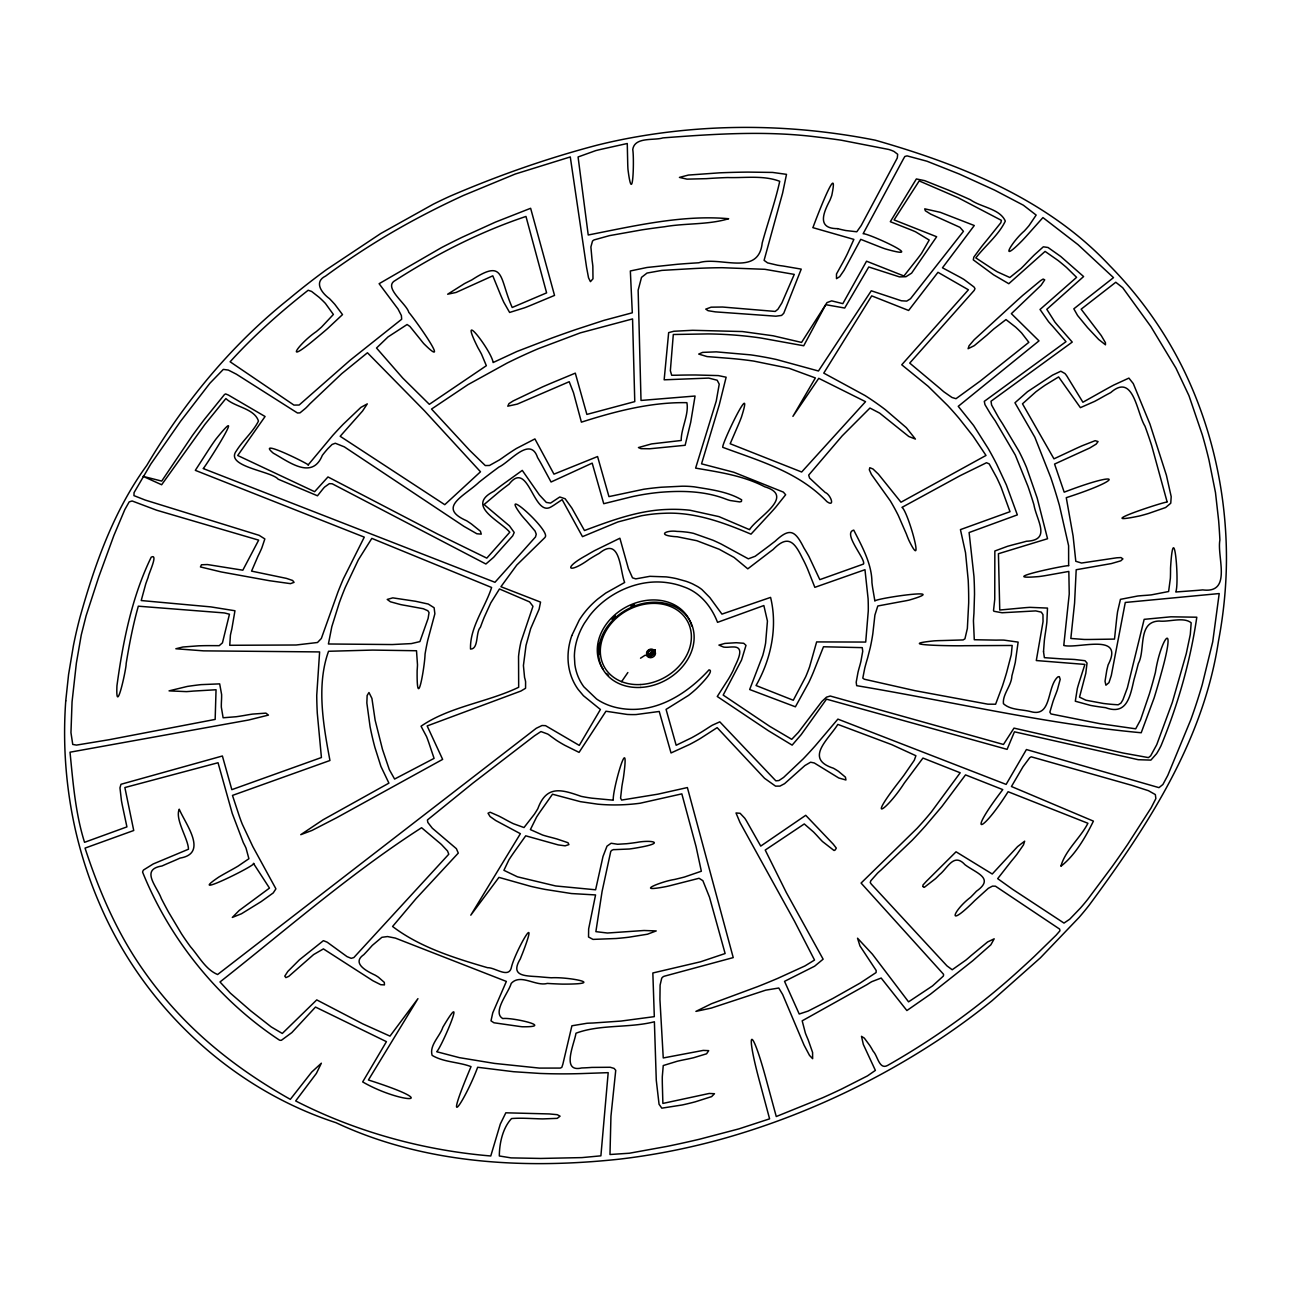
<?xml version="1.0" encoding="UTF-8"?>
<svg xmlns="http://www.w3.org/2000/svg" width="1291" height="1291" viewBox="0 0 1291 1291"><rect width="100%" height="100%" fill="white"/><g stroke="black" fill="none" stroke-linecap="round" stroke-linejoin="round"><path stroke-width="1.5" d="M654.86 652.471L654.989 651.923A16.589 13.426 -28.5 0 0 655.134 649.938M571.768 635.608L579.288 619.987A78.186 63.243 -28.5 0 1 597.781 599.024L605.769 593.053L624.666 582.467C619.809 570.509 620.6 535.749 599.282 553.323A129.955 105.136 -28.5 0 0 588.954 559.439C568.637 574.188 561.988 568.589 586.437 555.308A213.273 172.542 -28.5 0 1 594.667 550.579L619.89 538.234L628.41 568.669L632.509 577.835L635.769 578.884L649.873 576.319L666.221 576.899A113.221 91.596 -28.5 0 1 676.419 578.626L686.037 581.289A85.141 68.875 -28.5 0 1 692.686 583.952L697.608 586.566A57.692 46.67 -28.5 0 1 701.981 589.6L709.872 597.604L721.943 614.113L770.582 597.394C777.827 627.119 771.05 659.249 756.042 685.521L793.287 700.255L805.697 676.758A187.05 151.337 -28.5 0 0 809.57 666.898L816.638 641.917L865.712 642.063L868.278 610.95A299.851 242.579 -28.5 0 0 868.101 598.75L864.97 569.702L814.847 587.34L807.569 568.992A199.347 161.278 -28.5 0 0 802.405 558.196C794.272 541.365 787.784 534.49 773.051 549.563A203.526 164.651 -28.5 0 0 767.387 553.839L747.796 568.831L734.03 557.422L719.2 549.256L696.801 540.703L677.146 536.749A60.661 49.074 -28.5 0 1 673.192 536.459C656.716 534.797 667.108 529.907 677.017 531.408A94.921 76.782 -28.5 0 1 682.649 531.714L687.102 532.182A76.879 62.194 -28.5 0 1 693.606 533.377L712.939 540.219A353.105 285.666 -28.5 0 1 721.185 544.044L748.344 558.825L755.203 556.26L769.178 545.819A198.088 160.262 -28.5 0 1 775.052 541.3C789.527 527.761 794.853 529.826 803.825 547.755A314.891 254.763 -28.5 0 1 808.941 556.486L819.817 579.643L863.501 564.054C866.083 559.293 842.152 533.005 853.754 530.117C861.968 546.367 871.909 563.877 871.941 582.531A147.271 119.143 -28.5 0 0 872.894 589.358L874.895 601.09C873.749 598.621 954.824 586.808 908.993 600.137A158.583 128.293 -28.5 0 1 901.376 601.59L877.799 605.979L874.911 615.049L872.845 633.558A253.101 204.753 -28.5 0 1 870.279 647.517L867.633 657.91A264.122 213.677 -28.5 0 0 864.744 668.189L862.808 678.098L864.325 679.227L915.061 690.685L987.873 704.176L995.603 704.224L1002.429 686.054A585.275 473.507 -28.5 0 0 1006.593 672.659L1011.289 654.666L1012.176 645.468L964.183 645.71C959.326 646.033 889.773 645.403 934.087 640.869A148.562 120.192 -28.5 0 1 942.091 640.562L963.086 639.933L964.926 638.851L967.362 628.443L968.686 602.865A553.565 447.848 -28.5 0 0 968.202 580.127L965.539 552.774L960.439 529.617L1010.014 511.688L1001.074 487.143A421.06 340.646 -28.5 0 0 996.7 477.589L989.196 463.889L986.502 462.727L960.165 475.653L901.941 507.395C907.783 510.542 925.937 575.366 908.896 540.332A166.717 134.877 -28.5 0 1 906.395 534.054L898.326 515.512A334.401 270.529 -28.5 0 0 890.29 500.827L871.425 474.426L869.311 469.779L869.811 467.713L872.974 468.988L878.413 474.168L900.989 502.231L986.001 455.449L973.107 436.18L959.245 418.574A539.396 436.374 -28.5 0 0 947.659 405.503L928.181 386.332L901.747 364.788L968.411 289.797L937.976 272.304L908.622 310.469L871.699 295.865L823.771 373.115L865.035 395.546A396.789 321.007 -28.5 0 1 885.384 409.699L906.33 427.676L915.416 439.085L908.767 436.471L879.655 413.12L869.94 408.053L842.168 435.89L808.682 475.104L809.586 478.041L821.576 489.224A114.56 92.694 -28.5 0 1 825.175 492.468C830.339 494.13 835.68 507.896 826.934 501.634A186.533 150.902 -28.5 0 0 813.443 489.45C786.977 468.568 753.944 458.918 722.863 447.364C720.281 446.492 755.364 373.486 741.389 417.267A208.545 168.718 -28.5 0 1 738.339 424.804L730.173 443.749L801.663 472.006L865.535 401.679L818.752 378.328L792.916 416.364L815.363 377.94L789.188 368.322L753.686 361.077A400.049 323.638 -28.5 0 0 730.528 358.43L707.048 356.574L698.721 354.073L702.627 352.378L716.311 351.862L750.636 354.864A386.864 312.971 -28.5 0 1 776.488 359.527L818.446 371.001L871.28 290.782L901.425 300.787L906.718 301.093L910.478 298.77L963.441 231.315L959.923 227.313L930.585 214.064L925.34 210.756L924.727 208.835L940.284 212.321L974.285 225.522L942.478 267.802L959.132 276.726A137.185 110.978 -28.5 0 1 964.038 279.518L973.995 286.989L975.012 288.619L974.205 290.394L909.719 363.094L940.235 388.672A123.484 99.907 -28.5 0 0 944.06 391.964L952 397.483L956.002 398.693L980.289 381.023L1028.846 342.341L1021.617 332.965A227.781 184.29 -28.5 0 0 1015.694 327.172L1005.979 319.587L993.909 328.866A308.759 249.792 -28.5 0 0 987.018 335.047L974.253 345.665L968.089 348.715L969.073 345.762L974.189 339.743L1014.694 302.659A505.798 409.199 -28.5 0 1 1022.698 295.429L1040.578 280.615L1043.176 279.05L1044.709 279.84L1041.062 285.295L1011.369 313.665L1038.997 340.872L958.245 406.326L973.592 425.465L988.212 448.542A574.221 464.55 -28.5 0 1 996.717 464.276L1006.367 484.932L1017.34 514.883L969.105 532.538L973.963 576.415A497.568 402.55 -28.5 0 1 974.511 594.36L973.947 613.306A334.659 270.755 -28.5 0 0 973.446 620.906L974.285 639.739L996.152 640.126A136.668 110.574 -28.5 0 1 1003.914 640.11L1018.131 642.111L1015.291 662.331A392.593 317.618 -28.5 0 1 1011.902 675.839C1011.563 685.747 1002.397 694.235 1003.43 703.692C1010.708 710.324 1021.956 709.195 1030.96 711.68C1052.02 717.473 1046.646 687.199 1057.619 677.097A2.001 1.63 -28.5 0 1 1059.346 676.694L1060.201 679.356L1057.41 689.701A142.236 115.06 -28.5 0 1 1055.522 694.784A236.092 191.003 -28.5 0 0 1053.004 701.529L1049.857 712.18L1050.971 713.955L1099.819 723.67L1135.693 728.818L1140.566 719.829L1149.377 693.961A626.2 506.605 -28.5 0 0 1155.413 672.369C1160.754 637.964 1177.231 616.533 1161.255 673.369A862.856 698.06 -28.5 0 1 1154.122 697.947L1141.212 732.755C1045.678 723.928 951.354 701.481 856.675 685.666L856.191 682.261L857.999 672.353A159.374 128.922 -28.5 0 1 859.451 666.898A153.242 123.968 -28.5 0 0 860.903 661.428L862.727 651.31L862.259 647.63L823.48 646.775L813.298 672.401A247.743 200.428 -28.5 0 1 808.812 682.471L795.401 706.806L749.668 689.523L762.771 655.425A174.688 141.332 -28.5 0 0 765.611 643.079L767.435 621.068L763.852 605.544L717.538 622.343C711.454 606.48 699.948 592.262 683.439 586.743A81.462 65.906 -28.5 0 0 666.721 582.596C647.404 579.998 627.733 585.485 611.45 595.861A73.603 59.547 -28.5 0 0 589.584 615.694L584.323 623.343A76.04 61.516 -28.5 0 0 574.382 656.151L574.834 664.3A73.248 59.257 -28.5 0 0 583.839 686.796L596.571 698.996A71.07 57.498 -28.5 0 0 621.036 708.452C655.392 714.036 686.844 694.155 709.033 669.851C715.149 670.481 699.319 685.876 696.43 688.732A105.378 85.254 -28.5 0 1 688.539 695.397L666.075 709.388L676.161 745.262L691.54 737.823A188.647 152.628 -28.5 0 0 702.804 731.255L706.661 728.786A124.937 101.069 -28.5 0 1 712.325 725.203L719.797 721.847L775.859 780.845L778.941 780.539L783.572 777.456L803.276 758.818A422.77 342.034 -28.5 0 0 815.525 745.488L837.891 719.119L1006.125 784.412L1026.426 749.538L1158.979 787.639L1162.901 784.492L1167.806 775.342L1190.802 719.749A648.953 525.017 -28.5 0 0 1202.276 684.52L1212.733 641.756L1219.204 593.553L1125.284 602.461L1111.293 675.548L1108.969 682.649L1105.903 685.214L1105.031 681.261L1106.742 670.594A161.649 130.778 -28.5 0 1 1108.146 664.833C1125.058 632.09 1078.066 649.099 1063.768 645.468L1069.238 594.021L1068.835 571.429L1047.453 575.253A159.019 128.648 -28.5 0 1 1038.981 576.561C991.585 580.482 1070.901 563.973 1068.641 565.813L1068.609 545.738L1059.475 505.62A903.7 731.109 -28.5 0 0 1050.729 477.428L1034.849 437.246L1014.952 402.776L1027.507 391.689L1052.536 375.132L1060.831 371.211L1064.946 373.535A36.164 29.257 -28.5 0 1 1067.899 377.747L1082.907 402.243L1105.096 389.785A306.177 247.711 -28.5 0 1 1113.859 385.008L1128.899 378.102L1133.288 383.605L1149.958 424.11L1166.402 475.249L1171.195 496.648L1170.759 503.216L1165.628 507.524L1148.554 513.463A173.51 140.38 -28.5 0 1 1139.582 515.964C1087.861 526.696 1167.08 500.682 1167.177 502.118L1151.75 445.847A729.205 589.939 -28.5 0 0 1144.972 426.143C1136.709 412.942 1133.692 372.341 1110.712 392.593A190.874 154.42 -28.5 0 0 1102.611 396.983A296.026 239.497 -28.5 0 1 1094.59 401.404L1080.389 407.649L1058.62 376.924L1045.081 385.218A238.286 192.779 -28.5 0 0 1035.882 391.819L1022.488 403.809L1053.956 458.838L1074.273 449.333A268.964 217.598 -28.5 0 1 1082.326 445.685L1095.139 440.683L1098.076 441.554L1096.172 444.104L1089.782 447.977L1054.569 464.066L1064.187 492.161C1122.412 469.908 1125.01 478.719 1066.269 497.68L1073.095 536.039L1075.806 561.295L1081.535 563.037L1116.78 557.793L1120.975 557.567L1122.912 558.906L1120.798 560.827L1111.357 563.57L1076.194 569.734L1074.58 603.075L1070.836 638.464L1084.198 639.465A310.227 250.97 -28.5 0 0 1090.443 639.465L1114.504 639.093L1116.457 620.713A293.945 237.802 -28.5 0 1 1117.586 611.644L1120.443 599.347L1137.742 596.006A180.966 146.416 -28.5 0 1 1144.536 595.441A180.24 145.818 -28.5 0 0 1151.33 594.877L1168.613 591.52L1170.372 578.223A308.129 249.276 -28.5 0 0 1170.534 568.234C1173.648 514.431 1179.587 582.87 1175.778 591.988L1196.467 590.455A156.614 126.696 -28.5 0 0 1202.679 589.89C1232.55 593.844 1216.719 556.663 1219.898 540.041A930.843 753.073 -28.5 0 0 1218.623 520.467L1215.493 492.629L1208.989 460.096A780.313 631.283 -28.5 0 0 1202.308 434.841L1188.979 395.708L1175.94 368.113L1150.894 326.607L1122.702 287.715L1115.779 282.261L1081.148 309.178L1101.239 335.547L1105.435 342.712L1105.467 344.81L1098.673 339.468L1087.619 327.672L1077.565 315.456L1073.822 308.823L1113.504 277.63L1078.033 244.661L1042.934 217.582L1028.039 234.268A215.081 174.011 -28.5 0 1 1022.02 240.804C998.088 265.091 1011.902 241.578 1024.231 231.073A138.831 112.317 -28.5 0 0 1029.056 225.602L1036.157 215.081L1023.392 205.221L994.603 190.116L959.294 174.043L926.938 161.214L907.057 155.872L904.846 156.485L903.313 159.116L863.114 233.752C867.471 232.735 930.843 261.912 885.255 248.889A161.73 130.843 -28.5 0 1 879.526 246.775L860.742 239.351L844.056 270.335L839.715 276.645L836.487 278.678L836.487 273.982L841.49 264.945A194.699 157.518 -28.5 0 0 847.493 253.536L853.867 239.4L812.943 227.668C812.184 229.104 840.215 154.597 831.775 195.425A106.427 86.11 -28.5 0 1 829.935 200.25C823.384 212.773 816.59 228.685 837.601 228.652M654.424 650.971L655.053 649.97M654.263 651.213L649.97 653.601L647.904 656.441M654.666 649.97L647.42 656.102M621.6 681.632L627.862 672.53M654.359 649.922L651.439 652.617L652.262 655.07M653.682 650.051L650.793 652.52L651.794 655.295M640.514 658.2L645.129 655.199L648.421 655.973M649.099 656.925L652.31 654.521M648.873 651.164L649.421 650.325A15.282 12.361 -28.5 0 0 648.744 650.664M654.004 653.149L652.794 653.859M647.485 651.971L647.888 651.729A44.878 36.309 -28.5 0 0 648.582 651.326M648.05 656.586L649.357 655.844M652.423 654.085L650.745 655.053M649.744 655.021L653.908 652.455L654.505 650.244M923.017 886.497L922.92 885.093L926.309 881.382L956.05 851.802L992.246 874.007L1017.598 846.589L1024.667 841.167L1023.505 844.847L1016.905 854.352A158.567 128.277 -28.5 0 1 1011.45 861.032L997.685 878.655L1012.58 889.305L1063.994 923.081L1069.706 919.224L1080.389 908.106A209.61 169.573 -28.5 0 0 1087.635 899.472L1111.793 867.084A1259.274 1018.777 -28.5 0 0 1127.576 844.492L1151.169 807.779L1155.865 798.58L1155.348 794.578L1148.425 790.689L1131.981 785.38L1031.251 756.816L1029.718 757.704L1022.988 766.773L1011.45 786.509L1093.412 821.124C1085.457 837.391 1074.887 855.497 1060.863 866.277C1065.349 850.107 1080.47 837.956 1087.91 823.271L1008.093 791.722C981.45 834.067 966.039 837.52 1002.768 789.608L965.523 774.89L941.881 806.52L925.599 825.74A501.215 405.503 -28.5 0 1 912.075 840.36L880.995 870.053A74.62 60.37 -28.5 0 0 877.59 873.103L870.812 880.752L870.231 882.56L871.296 884.109L946.965 965.878L952.209 969.751L965.862 960.117A177.448 143.559 -28.5 0 0 971.058 955.647L987.615 941.946L994.183 938.815L990.842 944.818L972.639 960.843L930.359 994.248L906.879 1010.546L881.172 978.045L871.748 981.676A74.894 60.596 -28.5 0 0 867.116 984.549L802.179 1020.826L805.406 1033.171A274.983 222.455 -28.5 0 0 808.198 1039.9L812.588 1052.439L812.636 1058.701L809.522 1055.409L804.051 1045.097L782.636 994.473L778.763 988.018L765.724 990.165L711.212 1008.093L695.914 1011.386L711.422 1003.753L757.704 986.598A686.473 555.356 -28.5 0 0 777.779 978.352L804.938 965.942L814.524 960.052L794.498 921.193L740.033 822.561L735.999 812.959L740.114 813.298L744.681 818.139A56.514 45.718 -28.5 0 1 746.973 821.802L760.738 846.089L805.729 815.315L833.26 844.185L836.294 848.106L835.277 849.881A4.18 3.373 -28.5 0 1 834.034 850.511L822.464 841.506A194.312 157.195 -28.5 0 1 818.559 837.359L817.251 835.923A309.453 250.357 -28.5 0 0 813.475 831.937L804.277 823.948L765.224 850.059L786.284 892.468L823.125 959.181L814.573 966.233L784.541 981.354L799.226 1014.016L808.118 1011.079L832.84 998.476L860.064 983.113L876.105 972.543L876.169 970.461L859.951 945.916L857.531 938.202L872.377 954.162L908.557 1001.848L932.538 985.904L943.285 976.125A3.857 3.131 -28.5 0 0 943.479 974.205L861.081 883.06L917.013 828.386A301.029 243.547 -28.5 0 0 931.392 811.91L960.197 772.776L922.952 758.059L904.313 783.056C887.482 809.376 865.293 825.175 898.601 782.265A350.119 283.262 -28.5 0 0 903.974 775.213L914.286 760.254L915.9 755.735L891.791 744.665L837.827 724.396C828.467 739.533 804.019 758.737 833.405 768.226A96.276 77.896 -28.5 0 1 838.488 771.356L845.427 777.15L845.944 779.99L838.747 777.989L814.298 762.981L810.619 762.206L804.906 765.531L784.573 783.669L779.958 786.106L775.552 786.138L764.562 778.312L717.15 727.64L700.384 738.468A173.882 140.671 -28.5 0 1 689.604 744.455L671.03 752.96L659.233 711.47L636.076 714.552A103.57 83.786 -28.5 0 1 627.119 714.439L605.963 711.228L579.062 752.379L564.861 745.327A170.38 137.847 -28.5 0 1 556.405 740.276L550.692 736.193A40.021 32.372 -28.5 0 0 547.755 734.063L540.945 731.561L534.555 735.757L473.006 783.04L427.418 819.979L427.837 822.448L432.307 828.193L456.385 848.687L458.289 853.093L416.105 898.584L392.577 926.486C419.995 947.368 454.658 958.083 487.595 967.717C495.115 967.298 509.283 979.401 511.543 966.733C515.625 950.789 540.558 906.637 522.468 953.484A126.228 102.118 -28.5 0 0 520.386 958.761C509.59 976.545 525.211 975.754 538.912 976.754A450.64 364.578 -28.5 0 0 551.386 977.787C567.604 976.706 608.997 984.323 562.327 984.113A431.146 348.812 -28.5 0 1 547.352 983.419C535.604 986.679 520.58 973.172 511.204 983.419C508.719 992.569 491.79 1012.564 502.845 1018.583C511.284 1017.114 556.098 1027.2 522.226 1026.765A112.704 91.177 -28.5 0 1 517.433 1026.135L493.953 1022.779L491 1020.826L492.759 1012.838L506.362 981.434L395.401 938.105L387.51 936.556L381.878 937.314L372.276 945.415A304.741 246.533 -28.5 0 1 363.868 954.614C351.039 963.28 367.289 971.477 375.052 975.108A70.472 57.014 -28.5 0 1 378.408 977.206L384.315 982.37L384.46 984.904L380.78 984.71L372.954 980.773L323.412 948.901L313.6 954.582L288.732 976.383L285.892 977.61L284.778 976.125L287.812 971.445L299.447 959.778L323.412 940.655L327.204 942.204L347.037 956.631L351.184 958.325L353.831 957.583L448.768 854.222L447.541 851.011L441.49 844.556A116.077 93.92 -28.5 0 0 437.81 841.425L421.592 827.725C350.684 873.232 286.295 929.714 219.986 981.967L230.363 993.15L250.744 1010.853L271.304 1026.974L282.293 1033.462L316.747 999.896L362.739 1023.86L389.995 1036.124L417.945 998.653L368.419 1079.986C446.88 1105.064 400.436 1103.789 362.674 1081.923L386.429 1041.659L315.488 1007.061L291.863 1032.574L281.454 1040.239A3.631 2.937 -28.5 0 1 279.405 1040.078C218.566 999.992 169.767 939.558 142.607 872.151A4.744 3.841 -28.5 0 1 143.608 869.94L153.242 863.953L188.47 849.22C188.308 838.795 174.705 819.317 179.239 809.199C185.468 824.029 208.561 853.367 180.046 858.095A233.51 188.922 -28.5 0 1 171.913 861.662L167.765 863.437A294.638 238.367 -28.5 0 0 161.988 865.987C140.009 869.392 156.873 886.288 161.31 898.488A759.382 614.355 -28.5 0 0 168.653 912.301L181.547 933.893A448.38 362.755 -28.5 0 0 190.503 946.771C198.83 956.228 205.656 969.606 217.63 974.511L536.281 728.269L542.01 725.51L545.528 725.655L579.272 745.391L600.412 709.485L583.435 695.72L578.11 689.378A81.333 65.793 -28.5 0 1 571.784 635.624M649.776 656.974L648.292 651.519L649.954 650.551A9.779 7.924 -28.5 0 0 650.648 650.067M647.566 651.777L649.018 657.184M923.146 886.659A3.808 3.082 -28.5 0 0 924.243 887.385L935.523 878.655A133.376 107.895 -28.5 0 0 939.493 874.669C947.513 868.456 953.71 852.221 964.974 864.712C976.432 873.297 994.958 878.17 976.416 891.242A203.897 164.958 -28.5 0 1 970.574 897.293C954.372 909.526 946.432 927.551 969.638 905.588A192.262 155.533 -28.5 0 0 974.576 900.763L988.341 888.289L992.456 886.126L995.458 886.191L1059.637 929.1L1059.976 930.763L1056.183 935.12L1034.349 956.405A1090.395 882.14 -28.5 0 1 1017.066 972.284C977.594 1007.981 933.845 1039.094 887.627 1065.414C879.219 1070.174 877.622 1055.635 873.2 1051.277A152.064 123.016 -28.5 0 0 869.795 1045.5L864.341 1038.142L861.5 1036.318L863.324 1044.435L875.379 1070.384L867.455 1075.903L841.813 1088.926A667.528 540.041 -28.5 0 1 822.625 1097.77L776.262 1116.537L765.531 1077.065C751.12 1024.473 745.423 1028.507 759.011 1079.357L769.597 1118.845L738.888 1128.883L699.69 1139.178A978.255 791.431 -28.5 0 1 667.027 1146.392L629.346 1153.234L609.981 1154.509L610.95 1116.199L615.742 1070.304L614.064 1068.399L610.223 1067.27L591.827 1067.415A208.658 168.798 -28.5 0 1 581.692 1067.964C560.584 1072.886 574.624 1043.08 575.964 1033.22C600.283 1024.134 628.846 1028.249 654.392 1021.778L656.28 1080.244L659.055 1104.257L661.815 1108.162L682.261 1104.967A271.449 219.615 -28.5 0 0 695.22 1101.836L711.631 1096.608L714.472 1093.719L709.243 1093.461L662.88 1103.434L662.38 1085.473A289.829 234.478 -28.5 0 1 662.299 1076.678L663.251 1065.543L677.307 1061.234A226.264 183.048 -28.5 0 1 685.521 1059.475A177.416 143.527 -28.5 0 0 693.767 1057.684L706.58 1053.795L708.727 1050.648L703.224 1050.406L663.251 1057.958L659.927 999.524L660.104 985.081L661.702 978.288A4.083 3.308 -28.5 0 1 664.107 976.27L733.223 957.599L687.377 787.558L657.877 794.175L621.616 800.081L620.568 798.112L621.891 786.493A319.958 258.846 -28.5 0 1 623.343 778.231C630.815 725.187 611.918 791.351 613.322 800.194L591.923 798.177A163.086 131.94 -28.5 0 1 581.192 796.353C562.15 789.769 546.658 784.395 537.831 808.699A194.215 157.115 -28.5 0 1 534.361 814.25L524.001 827.547L513.334 823.69A210.643 170.412 -28.5 0 1 505.959 819.85L502.957 818.204A256.506 207.528 -28.5 0 0 498.729 816.009L490.144 812.233L488.03 813.217L490.08 816.541L495.679 820.495L520.386 833.696L470.795 915.174L498.939 877.38L530.633 886.32A473.845 383.346 -28.5 0 0 545.06 889.402L571.477 893.55L595.554 894.937L588.648 928.923L588.535 936.992L593.005 939.396L616.065 938.509A286.312 231.638 -28.5 0 0 629.04 937.185L647.453 934.216L656.231 930.924L644.015 930.504L607.448 933.022L595.877 931.65L602.074 891.484L610.724 851.544A4.228 3.421 -28.5 0 1 612.015 850.188L613.758 849.543A1.872 1.517 -28.5 0 1 614.435 849.639L629.33 849.01A179.078 144.882 -28.5 0 0 639.916 847.299C666.785 842.41 650.244 839.795 636.963 842.394A223.182 180.562 -28.5 0 1 626.635 843.717L617.631 844.266L611.127 843.249L606.996 846.154L602.994 856.498L595.603 889.789L555.679 885.965L517.433 876.815L503.91 870.312L508.961 859.758A218.534 176.802 -28.5 0 1 515.061 850.785L525.711 835.81L558.228 844.911L565.135 845.831L568.911 844.604L567.992 842.716L557.179 839.053A281.422 227.684 -28.5 0 0 549.901 837.101A166.41 134.635 -28.5 0 1 542.607 835.035L530.391 829.597L536.588 817.074A158.148 127.938 -28.5 0 1 540.994 810.522L552.5 794.223L580.401 801.663L597.652 804.164A181.111 146.512 -28.5 0 0 640.078 803.244L681.842 793.868L696.075 846.67L701.336 871.231L684.424 877.041A363.223 293.848 -28.5 0 1 674.338 879.51C661.75 881.333 632.396 893.098 666.446 886.514A139.267 112.672 -28.5 0 0 672.756 884.981L699.044 878.283L702.869 880.672L709.517 897.245L725.122 953.533L700.513 961.795L652.843 972.978L654.311 1016.646L621.003 1021.068L592.876 1023.021A155.356 125.679 -28.5 0 0 587.034 1023.263L571.913 1025.78L562.876 1064.155L561.811 1067.367L560.326 1068.077L539.38 1068.093L494.518 1063.413L459.402 1057.652L436.697 1051.729C441.635 1047.13 468.827 983.193 442.845 1027.265C439.924 1036.366 429.128 1045.371 432.13 1055.36C443.701 1062.332 458.531 1061.864 471.037 1066.624C440.328 1139.227 466.148 1098.496 477.654 1067.27L513.544 1071.708L539.928 1073.434A576.06 466.035 -28.5 0 0 585.275 1073.45L608.19 1072.66L600.896 1155.832L581.902 1157.607L540.719 1158.447L511.042 1157.882L499.327 1155.978C499.375 1143.229 502.748 1127.898 511.559 1118.555C519.773 1117.877 528.035 1118.426 536.249 1118.7A213.919 173.059 -28.5 0 0 542.801 1118.91L557.228 1118.361L560.084 1116.166L557.228 1114.682L549.32 1113.939L505.83 1112.81L500.311 1124.009L490.774 1155.978C423.222 1150.346 356.09 1131.852 295.671 1100.949L316.392 1073.402L321.362 1063.203L311.696 1072.079L290.33 1099.351C254.117 1078.969 219.922 1054.747 190.213 1025.619A582.596 471.328 -28.5 0 1 143.43 970.396C117.191 933.264 99.117 891.161 85.045 848.106L133.731 830.5L124.872 787.542L218.034 762.739L232.267 813.475L243.354 842.716A129.084 104.442 -28.5 0 1 246.032 848.139L248.905 858.725L238.012 866.148A223.375 180.708 -28.5 0 1 229.233 871.118L223.843 874.136A252.681 204.43 -28.5 0 0 218.97 876.96C182.886 901.312 259.378 863.776 253.439 863.356L269.48 888.095L239.158 910.51L232.315 917.433L241.482 913.754L261.153 901.618L273.224 892.936L275.919 888.837L252.826 846.589L242.305 824.223A232.864 188.389 -28.5 0 1 238.9 814.911L232.477 795.417L329.947 760.496C323.363 725.316 316.214 685.392 328.543 651.277L372.696 650.083L416.509 650.745L417.493 664.849A203.8 164.877 -28.5 0 1 417.138 670.497C416.606 714.762 424.884 665.559 425.046 654.134A323.541 261.75 -28.5 0 1 427.724 640.352L434.873 613.774L434.115 607.738L428.241 604.043L415.508 601.267L392.787 597.862L387.235 599.444L390.431 601.784L400.484 604.543A138.121 111.752 -28.5 0 0 406.1 605.576L423.303 608.739L427.854 610.74L429.048 612.563L428.112 618.437L419.898 641.611L411.345 643.596L392.303 644.548L328.414 643.983L331.819 626.684L339.339 602.687A394.691 319.313 -28.5 0 1 345.294 587.357L358.333 559.858L371.824 538.379L491.613 587.486C485.206 607.545 469.714 627.345 470.521 649.066C478.864 649.115 475.508 632.219 480.397 627.297A279.437 226.07 -28.5 0 1 484.222 617.292L490.79 602.881L499.472 588.97L529.584 601.896L532.973 606.302L521.064 641.514A144.302 116.739 -28.5 0 0 518.546 656.457L518.675 687.264C487.627 702.288 449.72 706.451 421.044 726.22L426.579 736.645A225.764 182.644 -28.5 0 1 429.161 743.729L434.083 758.382L394.594 779.054L389.317 769.63L382.475 749.361L375.132 720.168L371.921 698.399L368.968 692.509L367.128 695.526L366.854 702.982L370.065 726.591A443.926 359.14 -28.5 0 0 374.89 747.36L380.926 766.418L388.914 783.137L323.024 819.801L300.755 834.68L312.002 830.436L336.741 817.687L442.635 759.382L427.16 725.945L520.902 691.04L525.566 688.281L525.598 681.793A48.17 38.972 -28.5 0 0 524.566 677.468L523.42 665.543L526.034 645.355L530.682 628.62L539.105 609.191L540.542 602.106L500.924 586.711L516.787 565.038L544.705 537.734A4.099 3.324 -28.5 0 0 545.544 536.314C547.336 527.503 497.826 483.818 521.532 515.335A163.021 131.892 -28.5 0 0 526.276 520.773L535.103 531.117L536.249 534.232L535.491 536.959L494.969 582.289L203.171 468.536C204.381 468.455 250.115 396.498 215.775 439.327A221.455 179.159 -28.5 0 0 208.771 449.558L195.328 470.344L364.272 537.137L343.438 578.691A489.434 395.95 -28.5 0 0 337.952 592.036L321.346 638.464L317.505 642.498L296.139 645L229.75 645.29L230.411 635.172A179.11 144.899 -28.5 0 1 231.815 629.072L234.962 610.756L210.74 606.883L141.219 600.541L145.738 583.952A371.001 300.141 -28.5 0 1 148.191 577.174C148.287 574.366 158.777 553.081 151.208 557.179C131.779 597.12 122.919 641.934 116.948 685.747C115.448 718.7 126.502 668.173 126.147 663.59C129.294 644.29 132.989 625.038 138.315 606.189L221.31 612.692A63.969 51.753 -28.5 0 1 224.682 612.999L229.459 614.226L222.455 642.837L219.244 645.661L209.4 645.629A257.087 207.98 -28.5 0 0 198.411 645.839L182.919 647.001L175.85 648.76L203.575 650.858L319.619 651.923L316.731 695.381A531.037 429.629 -28.5 0 0 317.296 713.261L321.427 757.527L231.831 789.656L222.391 755.993L120.967 784.283L119.966 787.881L121.435 800.565A242.24 195.974 -28.5 0 0 122.613 806.649L126.921 826.885L84.544 842.313C75.378 813.185 73.022 782.443 70.021 752.201L248.582 720.023L268.431 715.101L265.914 713.132L252.6 714.084A152.951 123.742 -28.5 0 0 246.42 715.085A264.542 214.016 -28.5 0 1 236.237 716.731L223.117 717.78L221.326 707.097A124.678 100.859 -28.5 0 1 221.471 700.819A118.03 95.486 -28.5 0 0 221.616 694.558L219.68 683.875L201.041 684.633A312.648 252.939 -28.5 0 0 187.389 686.425L169.056 690.863L186.42 691.621A187.373 151.596 -28.5 0 0 193.23 691.088L216.049 689.749L215.161 719.41L109.154 739.711L76.476 745.101L72.748 744.439L70.957 732.691L72.054 701.852L76.379 663.074L81.268 634.914L86.11 615.759L98.713 577.061L113.882 535.491L124.807 509.622L129.181 501.876L132.118 500.973L156.631 510.203L258.668 540.138L242.821 570.202L207.448 564.554L201.477 564.764L200.428 566.943L221.229 571.945L269.367 580.692L290.475 583.645L294.074 582.354L292.621 580.482L286.521 578.4L251.567 571.122L257.974 556.227A160.213 129.616 -28.5 0 0 261.815 547.965L264.849 538.944L259.168 535.345L145.173 500.053L133.957 495.631L134.054 492.613L150.74 464.147L180.579 421.286L209.9 383.233L223.327 369.387L228.362 370.081L236.414 374.212L297.495 413.007L299.996 412.862L305.564 408.279A70.666 57.175 -28.5 0 0 309.792 403.922L341.712 373.68L367.451 352.766L424.4 410.716L480.494 471.78L444.766 504.684L340.179 436.293L362.593 410.974L367.289 403.873L360.867 407.407L343.116 424.336A405.568 328.108 -28.5 0 0 332.675 435.519L308.049 465.05C313.729 466.454 253.94 436.568 273.289 453.173C288.538 461.549 312.115 480.462 322.314 455.368A94.162 76.169 -28.5 0 1 327.962 448.558L332.077 444.459L335.289 443.249L344.31 446.847L464.066 526.438L476.863 533.764L481.269 534.135L480.413 531.23L471.457 524.001A191.81 155.178 -28.5 0 0 466.616 520.757C436.503 507.492 464.276 496.228 479.09 482.189A497.309 402.324 -28.5 0 1 498.971 467.035C509.913 461.952 530.311 435.648 537.572 457.547A268.835 217.485 -28.5 0 1 542.139 465.518L551.063 482.011L592.198 463.13L603.736 503.7L631.864 496.745A205.253 166.055 -28.5 0 1 659.717 492.355C681.535 490.499 704.192 490.951 724.896 498.729A64.695 52.334 -28.5 0 0 730.125 500.505L739.695 501.925L741.405 501.489L741.647 499.811C727.511 491.516 710.437 489.515 694.461 486.868A94.953 76.815 -28.5 0 0 682.1 486.207L661.363 487.223A292.331 236.511 -28.5 0 0 643.789 489.241L608.949 496.615L597.572 456.546L553.968 474.152L534.91 438.924L516.352 448.51A195.409 158.099 -28.5 0 0 505.249 455.868L503.732 456.933A94.743 76.653 -28.5 0 1 499.343 459.967L489.499 465.47L485.287 465.567L469.714 450.381L431.533 409.053L468.004 384.637L507.04 363.11A466.341 377.279 -28.5 0 1 538.299 348.699L580.256 332.884L632.558 318.925L634.769 401.614L586.872 414.411L575.302 373.147L555.775 381.265A630.121 509.784 -28.5 0 0 542.478 386.929L513.14 400.952L508.993 403.599L507.783 406.181L517.255 404.115L569.218 381.716L573.511 392.754L581.402 422.157C615.355 411.313 651.067 401.985 686.877 402.679C689.152 414.185 681.019 428.677 681.196 440.489L651.568 443.91L638.448 447.557L640.965 448.655L649.744 448.768L685.134 445.282L690.733 422.189L695.058 396.03L641.014 400.452L638.141 290.185L641.53 277.355L647.017 273.063L661.976 270.384L694.284 268.528A573.591 464.05 -28.5 0 1 722.089 267.705L764.853 269.303L794.272 274.386L781.878 302.933L777.908 309.275L775.197 311.438L722.573 307.032L711.115 307.177L705.774 309.13L708.097 310.695L715.375 311.873L775.939 316.198L781.588 315.424L783.734 313.31L801.227 269.125L782.879 265.978A119.595 96.76 -28.5 0 1 777.472 265.204L767.58 262.88L764.094 260.346L782.604 193.101L786.509 174.35L772.599 172.429L747.925 172.106A803.422 649.986 -28.5 0 0 719.555 172.833L688.426 175.06L679.437 177.4L687.006 179.142L706.355 178.658A509.606 412.281 -28.5 0 1 727.801 177.545C744.923 178.061 763.497 175.092 779.732 181.305C775.213 201.945 767.79 222.472 762.206 242.998C758.575 277.049 719.781 255.876 698.786 262.783A832.082 673.16 -28.5 0 0 677.517 264.268L647.001 267.479L630.347 270.965L632.3 312.793L603.914 320.378L575.528 329.657A1152.863 932.683 -28.5 0 0 551.596 338.145L516.868 351.507L493.097 362.545C491.984 351.507 456.627 305.192 477.944 347.731A294.542 238.286 -28.5 0 1 481.527 354.202L486.352 365.708L429.338 404.325L402.711 378.037L376.52 348.021L388.01 336.935L407.101 324.525L409.941 326.478L420.35 339.372A192.327 155.598 -28.5 0 0 423.722 343.584C453.125 372.889 413.346 317.037 408.811 312.406C406.891 304.256 384.524 288.603 393.836 281.373C435.067 254.763 479.381 232.041 525.97 216.452L546.609 292.863L512.204 307.484C499.004 278.049 505.265 258.087 471.844 279.905A263.074 212.821 -28.5 0 0 464.502 283.6L447.654 294.219L456.078 292.444L492.791 275.822L500.101 293.735A310.373 251.083 -28.5 0 0 503.845 302.352L509.622 312.454L524.711 307.742A262.977 212.757 -28.5 0 0 533.167 304.337L554.533 295.413L530.633 208.287L495.47 222.1L462.146 237.254A674.548 545.722 -28.5 0 0 441.522 247.598L379.118 283.697L398.031 309.033L401.372 315.52L401.679 319.232L350.103 360.254L299.141 405.035L293.928 405.084L230.121 361.787C253.633 335.757 280.502 311.97 308.178 290.249L311.583 291.427L319.167 297.35A160.665 129.971 -28.5 0 1 325.397 303.401L333.385 314.455L321.556 327.059A184.339 149.127 -28.5 0 1 316.279 331.626C299.383 343.019 281.938 366.983 315.569 338.694A578.578 468.084 -28.5 0 0 327.559 328.608L342.502 314.601L334.821 304.337A314.02 254.053 -28.5 0 0 329.479 298.624C321.943 293.235 313.374 281.971 325.639 276.048C356.849 253.084 389.85 232.525 424.239 214.645A683.552 553 -28.5 0 1 463.582 195.393L515.287 174.011L570.283 156.937L586.582 267.463L588.535 277.807L590.439 281.664L592.989 278.791L592.843 266.236A159.132 128.729 -28.5 0 0 592.117 260.653L590.891 246.968L592.472 241.207A3.808 3.082 -28.5 0 1 594.231 239.868L609.465 235.64L642.079 229.83A720.12 582.596 -28.5 0 1 664.639 226.732C685.747 223.036 708.097 224.941 728.657 218.728C682.552 214.548 633.929 226.022 588.228 234.994L578.078 156.969L595.797 150.595A204.188 165.183 -28.5 0 1 603.026 148.885L627.265 143.511L627.716 163.376A206.738 167.249 -28.5 0 0 627.959 169.315C632.913 208.868 634.365 158.745 632.751 149.595C634.51 136.539 654.166 140.751 662.912 137.895C714.391 133.974 766.434 130.488 817.849 137.104A880.64 712.454 -28.5 0 1 841.232 140.203L888.773 149.466A48.816 39.488 -28.5 0 1 894.001 151.45L897.681 154.274L897.293 157.986L861.162 225.602L856.788 231.783L845.75 230.524A183.532 148.481 -28.5 0 1 837.601 228.652M649.454 650.083A8.65 6.988 -28.5 0 1 648.695 650.486M654.489 652.665A20.011 16.186 -28.5 0 1 655.263 651.858A4.406 3.566 -28.5 0 0 647.953 652.165A4.406 3.566 -28.5 0 0 650.648 657.716A4.406 3.566 -28.5 0 0 655.199 651.971M599.557 654.247A47.428 38.375 -28.5 0 1 599.686 642.789M611.934 619.196A47.428 38.375 -28.5 0 1 615.323 615.888M630.637 606.012A47.428 38.375 -28.5 0 1 634.575 604.43M603.187 669.384A49.8 40.295 -28.5 0 1 628.12 606.012A49.8 40.295 -28.5 0 1 691.702 625.941M608.561 675.403A49.8 40.295 -28.5 0 1 606.576 673.499M1043.515 651.697L1044.387 657.668L1064.381 659.055A219.341 177.448 -28.5 0 1 1074.709 659.491L1085.005 660.718L1087.038 663.074L1085.779 673.386L1079.518 697.14L1085.925 700.222L1103.402 703.466A213.709 172.897 -28.5 0 0 1118.2 704.789L1120.943 703.079L1122.928 699.803L1127.398 687.78L1144.165 619.341L1170.889 616.808L1196.805 617.211C1190.334 661.282 1178.021 704.547 1161.029 745.714A93.388 75.556 -28.5 0 1 1156.591 753.686L1150.878 760.109L1138.242 759.705L1014.452 731.819L1007.093 749.361L826.498 699.157L801.178 734.644L792.141 745.133L768.339 730.69L717.263 696.495L728.527 678.905A119.692 96.841 -28.5 0 0 733.336 670.142C735.047 664.575 745.843 648.276 734.999 647.017A41.393 33.485 -28.5 0 0 728.608 647.178L727.882 647.227A21.802 17.638 -28.5 0 1 723.557 647.065L718.926 645.097L724.913 643.418L736.209 642.724L743.713 643.273L745.988 645.371L741.534 660.072L723.186 695.091L769.678 726.317L791.738 739.323L798.338 732.417L821.867 701.481L826.498 697.156L830.242 696.027L1003.462 744.471L1014 728.124L1123.138 753.04L1148.441 757.607L1150.652 755.848L1156.736 744.697L1172.325 702.385L1186.268 653.649L1190.302 634.462L1191.173 622.778C1183.476 616.565 1168.855 622.246 1159.06 621.036C1137.306 621.729 1145.65 650.228 1138.339 663.493A757.284 612.66 -28.5 0 1 1133.95 679.824C1130.174 696.285 1126.978 715.553 1105.612 707.678A310.776 251.422 -28.5 0 1 1099.577 706.871A255.376 206.592 -28.5 0 1 1090.605 705.419L1075.306 701.223L1077.34 688.506A174.656 141.3 -28.5 0 1 1079.373 681.632L1084.892 664.413L1036.302 660.54L1043.031 621.729L1042.967 614.613L1041.304 612.144L1035.753 610.901L1002.058 612.757L994.005 611.288A2.033 1.646 -28.5 0 1 993.634 609.61L994.748 599.363L994.845 550.999L1007.48 546.319A292.67 236.769 -28.5 0 1 1017.953 543.527A264.171 213.725 -28.5 0 0 1026.458 541.252C1051.762 540.203 1036.608 520.563 1033.897 504.652A803.922 650.39 -28.5 0 0 1027.943 486.287L1015.323 455.094L995.183 420.785A345.391 279.421 -28.5 0 1 990.487 413.895L984.952 404.616L984.291 401.356L1065.995 341.679L1052.617 326.203A267.915 216.743 -28.5 0 1 1048.566 321.717L1040.03 309.485L1076.597 277.355L1066.495 267.447A445.685 360.56 -28.5 0 0 1058.217 260.572L1045.081 251.406L1008.787 283.713L993.57 274.805L973.301 259.862L973.817 257.135L981.499 246.742A326.203 263.913 -28.5 0 1 987.244 239.69L1000.848 222.714L1001.38 220.341L958.245 197.797L919.192 180.918L894.082 219.906L936.653 236.737L911.591 273.159L905.959 276.71L899.472 276.887L868.762 266.979L844.701 308.033L825.756 304.676L803.728 345.762L761.012 338.032A396.143 320.475 -28.5 0 0 707.871 333.917L673.305 334.498L670.352 370.727L671.691 375.261L676.855 375.213A644.774 521.629 -28.5 0 1 695.752 374.987L718.296 375.584L726.139 377.214L719.329 404.632L701.546 463.84L733.821 472.264L783.347 492.097L785.654 494.76L775.536 507.411A352.798 285.424 -28.5 0 1 768.694 514.996L751.007 534.151C723.573 522.548 694.558 511.785 664.252 513.285A136.781 110.671 -28.5 0 0 641.175 515.819L617.856 521.967L582.483 536.653L562.15 499.649L554.517 504.749A44.314 35.858 -28.5 0 1 550.676 507.105C533.296 516.787 528.471 458.934 509.074 484.173A238.189 192.698 -28.5 0 0 499.714 491.355L484.077 504.539L509.493 525.905L514.221 532.489L512.721 535.83L496.26 554.259A95.744 77.46 -28.5 0 1 493.598 557.325L485.9 564.006L332.207 483.77L329.35 483.657L324.67 487.014A20.93 16.928 -28.5 0 0 322.911 488.982L317.473 495.792L278.114 479.171C271.772 471.118 224.279 466.6 236.414 450.833C242.934 440.36 252.907 432.082 258.474 421.108C254.472 408.263 234.51 407.117 225.893 398.532L204.898 424.416L161.649 484.754L143.075 476.347L161.714 481.091L192.278 435.712A995.716 805.552 -28.5 0 1 204.22 419.623L224.44 394.594L225.602 393.916L228.378 395.046L265.075 416.509L237.722 455.497L314.633 491.693L327.979 476.944L437.552 534.038L486.804 558.132L509.8 532.199C499.375 520.305 465.373 505.733 493.92 491.258A173.188 140.106 -28.5 0 1 503.216 484.141L522.274 470.392L539.412 494.986L546.351 502.425L550.547 503.103L559.778 496.987L565.151 498.762L571.881 508.105L584.468 530.52C611.192 520.58 638.545 510.3 667.399 509.445A146.416 118.449 -28.5 0 1 690.04 510.252L718.926 516.61L749.571 529.681C756.042 518.078 796.386 496.325 764.724 486.772C743.358 475.621 719.103 472.135 695.623 468.117L716.263 401.033L719.232 384.169L717.183 380.232L708.743 378.085L664.155 379.812L668.657 332.61L673.886 331.254L692.654 330.302L742.39 331.545L773.051 335.773L801.566 342.422L826.998 302.594L831.678 300.868L842.829 303.643L866.535 261.202L903.926 275.984L916.61 259.894A188.357 152.386 -28.5 0 0 921.532 253.375L929.213 240.061L915.626 231.847A170.993 138.347 -28.5 0 0 909.832 229.411L890.322 221.697L916.368 178.949L924.646 180.643L948.724 190.229A1133.869 917.32 -28.5 0 1 970.429 199.782C980.773 207.222 999.96 208.674 1005.318 221.1C998.54 235.317 985.323 245.532 975.835 257.91L991.117 267.963A194.78 157.583 -28.5 0 0 997.33 271.836L1009.836 277.517L1021.052 268.48A149.95 121.306 -28.5 0 0 1026.442 262.993A266.043 215.226 -28.5 0 1 1034.446 254.811L1043.338 246.807L1048.034 247.501L1060.702 256.457L1083.601 276.548L1046.807 309.307L1054.925 322.104A248.76 201.251 -28.5 0 0 1058.846 326.752L1072.24 342.083L991.02 401.243L991.601 405.019L998.605 417.574A358.64 290.136 -28.5 0 0 1002.429 423.529L1018.841 451.059A343.745 278.098 -28.5 0 1 1026.523 467.471L1037.173 498.019L1047.55 538.734L998.427 553.726L999.75 610.03L1022.908 607.883A196.845 159.245 -28.5 0 1 1029.847 607.351L1047.485 608.077L1046.856 622.23A360.867 291.944 -28.5 0 1 1045.307 633.494A237.366 192.036 -28.5 0 0 1044.354 640.401L1043.515 651.697M65.744 700.884C62.613 744.197 65.906 787.897 75.491 830.258A639.594 517.449 -28.5 0 0 99.326 903.232C142.752 1005.399 230.056 1088.152 335.918 1122.67C423.981 1164.014 524.227 1169.404 619.664 1159.124A593.57 480.204 -28.5 0 0 725.042 1138.146C801.372 1116.376 874.185 1082.536 940.348 1038.722A573.123 463.679 -28.5 0 0 992.053 1000.703L1040.401 957.825L1079.034 917.465A277.533 224.537 -28.5 0 0 1089.168 905.185C1147.683 825.998 1203.325 740.953 1218.446 641.304A581.66 470.57 -28.5 0 0 1226.45 560.391C1226.74 495.244 1212.604 429.935 1184.331 371.179A602.364 487.336 -28.5 0 0 1109.792 265.736C1047.695 199.234 960.924 164.699 875.314 140.203A708.581 573.269 -28.5 0 0 824.239 132.102C757.898 124.114 690.33 126.211 624.731 139.025A476.46 385.46 -28.5 0 0 597.249 145.141C547.029 158.309 497.874 175.624 450.204 196.135A377.521 305.418 -28.5 0 0 433.179 204.252L380.813 233.477L326.655 269.512A595.587 481.833 -28.5 0 0 288.861 299.044C231.25 345.004 184.242 402.227 146.787 465.405C113.802 510.671 94.921 563.877 79.977 617.324A546.868 442.426 -28.5 0 0 73.409 645.678L68.568 674.596L65.744 700.884M640.546 684.537A47.428 38.375 -28.5 0 0 687.667 621.6A47.428 38.375 -28.5 0 0 609.352 625.828A47.428 38.375 -28.5 0 0 640.546 684.537M649.97 656.248A4.196 3.389 -28.5 0 0 654.295 650.761A4.196 3.389 -28.5 0 0 647.404 650.954A4.196 3.389 -28.5 0 0 649.97 656.248M640.739 687.425A49.8 40.295 -28.5 0 0 690.233 621.342A49.8 40.295 -28.5 0 0 607.996 625.796A49.8 40.295 -28.5 0 0 640.739 687.425"/></g></svg>
